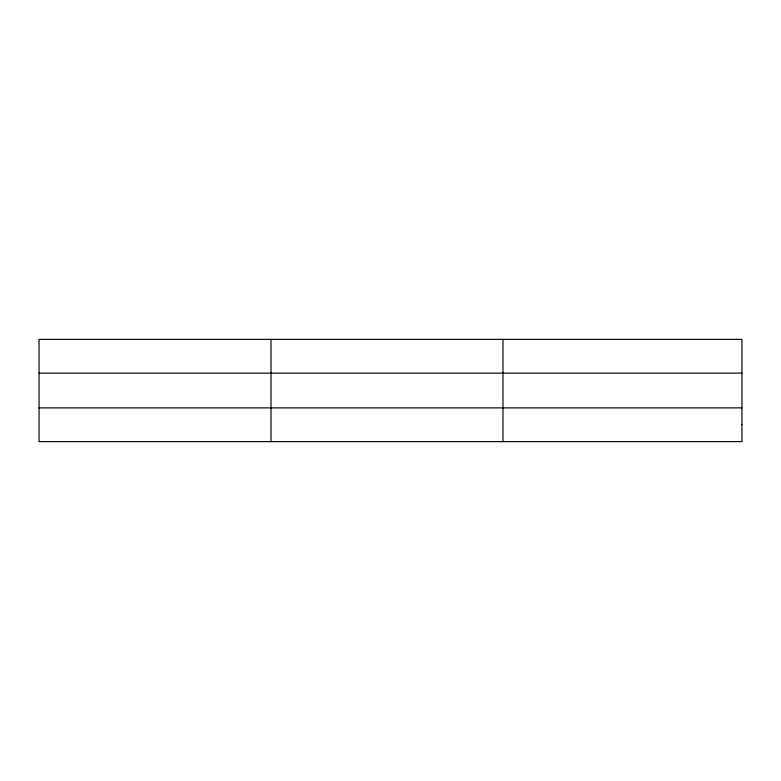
<?xml version="1.0" encoding="UTF-8"?>
<svg xmlns="http://www.w3.org/2000/svg" width="781" height="781" viewBox="0 0 781 781"><rect width="100%" height="100%" fill="white"/><g stroke="black" fill="none" stroke-linecap="round" stroke-linejoin="round"><path stroke-width="1.17" d="M271.007 339.374L271.007 441.626M502.964 339.374L502.964 441.626M39.05 373.123L741.95 373.123M39.05 407.877L741.95 407.877M741.95 424.747L741.95 441.626L39.05 441.626L39.05 339.374L741.95 339.374L741.95 424.747"/></g></svg>
